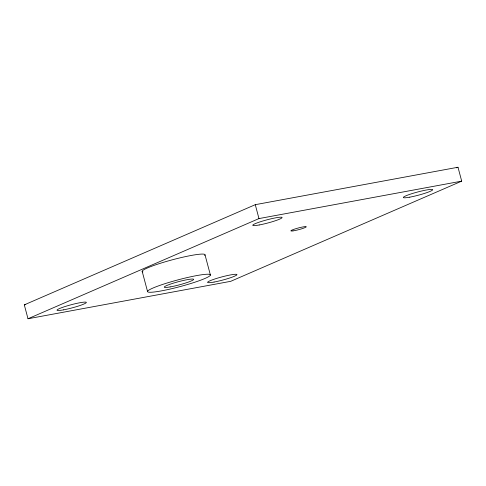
<?xml version="1.0" encoding="UTF-8"?>
<svg xmlns="http://www.w3.org/2000/svg" width="486" height="486" viewBox="0 0 486 486"><rect width="100%" height="100%" fill="white"/><g stroke="black" fill="none" stroke-linecap="round" stroke-linejoin="round"><path stroke-width="0.73" d="M24.3 304.862L255.278 204.679L458 167.245L461.7 181.138L230.722 281.321L28 318.755L24.3 304.862L25.788 304.582M28 318.755L258.971 218.579L461.7 181.138M456.609 167.846L458 167.245M255.278 204.679L258.971 218.579M205.049 254.943L210.414 275.094A32.544 3.517 -14.9 0 1 162.458 290.683A32.544 3.517 -14.9 0 1 164.031 283.976A32.544 3.517 -14.9 0 1 210.414 275.094M142.155 271.261L147.519 291.412M142.92 271.966A32.544 3.517 -14.9 0 1 172.536 259.749A32.544 3.517 -14.9 0 1 204.691 255.496M259.202 224.969A15.188 1.64 -14.9 0 0 282.068 217.673A15.188 1.64 -14.9 0 0 261 221.567A15.188 1.64 -14.9 0 0 259.202 224.969M63.459 309.868A15.188 1.64 -14.9 0 0 86.326 302.571A15.188 1.64 -14.9 0 0 65.258 306.466A15.188 1.64 -14.9 0 0 63.459 309.868M409.795 197.158A15.188 1.64 -14.9 0 0 432.662 189.868A15.188 1.64 -14.9 0 0 411.593 193.756A15.188 1.64 -14.9 0 0 409.795 197.158M214.053 282.056A15.188 1.64 -14.9 0 0 236.919 274.766A15.188 1.64 -14.9 0 0 215.851 278.654A15.188 1.64 -14.9 0 0 214.053 282.056M293.022 230.886A7.952 0.857 -14.9 0 0 305.949 227.12A7.952 0.857 -14.9 0 0 296.703 228.438A7.952 0.857 -14.9 0 0 293.022 230.886M170.118 286.928A15.188 1.64 -14.9 0 0 193.537 279.632A15.188 1.64 -14.9 0 0 173.241 283.192A15.188 1.64 -14.9 0 0 170.118 286.928"/></g></svg>
